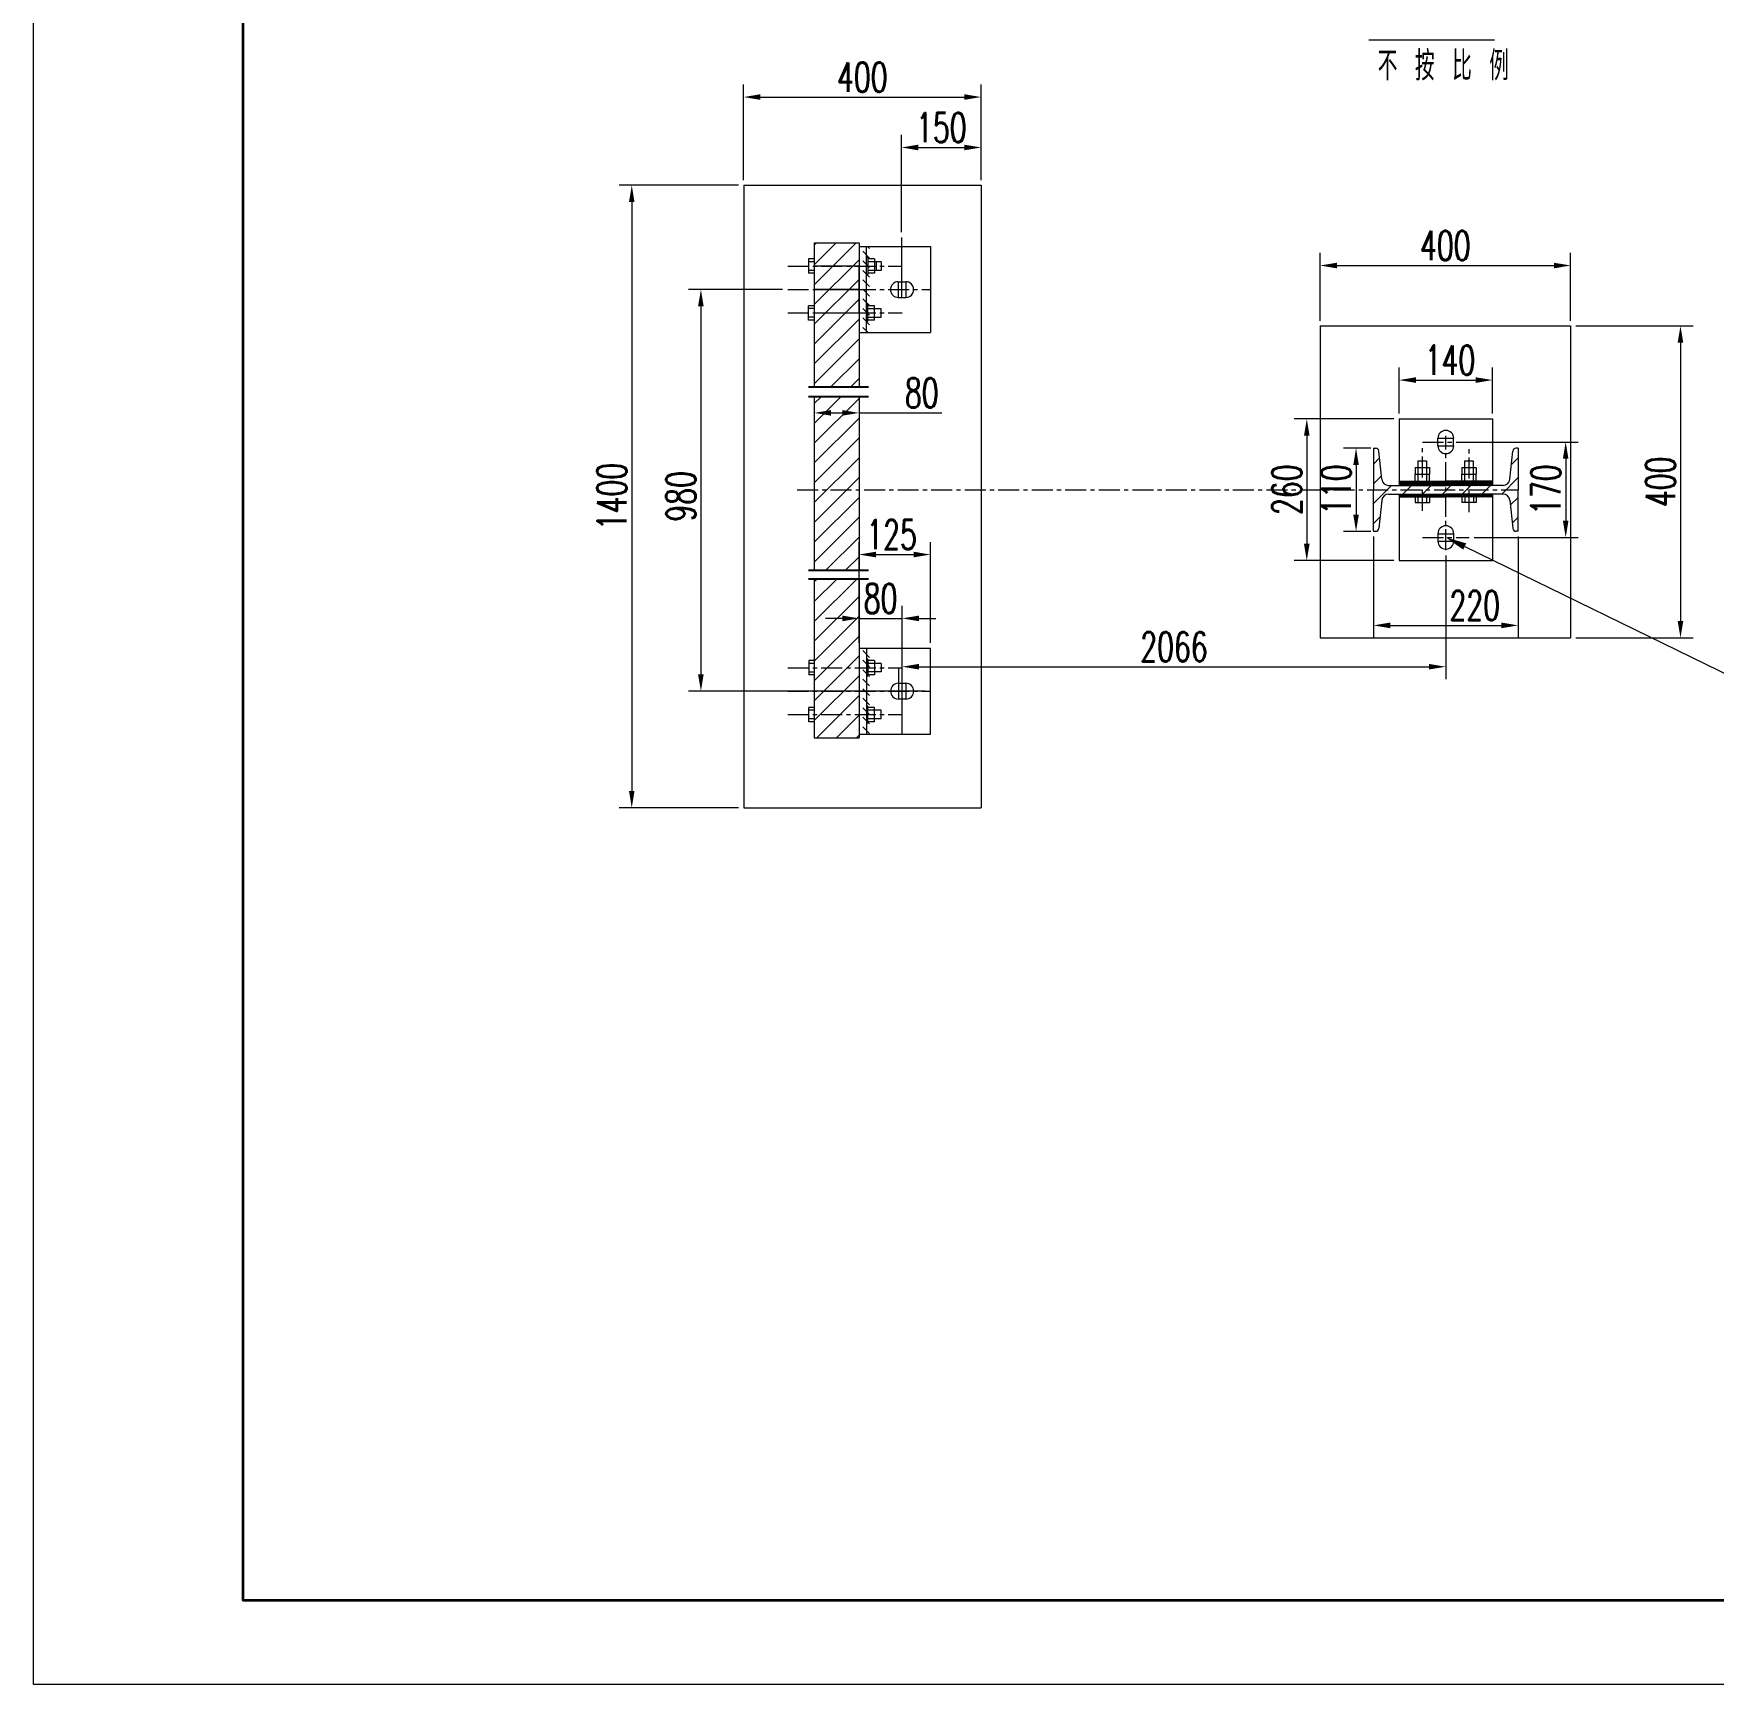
# Model space of a CAD drawing. Header units: millimetres. Extents: x -394 to 6212, y -2458 to 809.
# Drawn here: x 3527.1 to 3727.5, y -2457.9 to -2261 of the extents above; entities that cross this region are included whole.
import ezdxf

# ---------------------------------------------------------------- set-up
doc = ezdxf.new("R2010")
doc.units = ezdxf.units.MM
doc.header["$PDSIZE"] = -5
doc.linetypes.add('CENTERX2', pattern=[4, 2.5, -0.5, 0.5, -0.5])
doc.linetypes.add('DIVIDE', pattern=[31.75, 12.7, -6.35, 0, -6.35, 0, -6.35])
doc.layers.get('0').update_dxf_attribs({"lineweight": 18})
doc.layers.get('DEFPOINTS').update_dxf_attribs({"lineweight": 18})
for name, color, linetype, lineweight, true_color in [('1', 1, 'Continuous', 18, 0xff0000), ('2', 2, 'Continuous', 18, 0xffff00), ('3', 3, 'CENTERX2', 18, 0x00ff00)]:
    doc.layers.add(name, color=color, linetype=linetype, lineweight=lineweight, true_color=true_color)
doc.layers.add('6', color=8, linetype='Continuous')
doc.layers.add('中心线', color=2, linetype='Continuous', lineweight=25)
doc.layers.add('粗实线层', color=7, linetype='Continuous', lineweight=35)
doc.styles.add('HZ', font='txt.shx', dxfattribs={"width": 0.67, "bigfont": 'hztxt.shx'})
doc.styles.get("Standard").update_dxf_attribs({"font": 'txt.shx', "bigfont": 'gbcbig.shx'})
doc.dimstyles.new('ISO-25', dxfattribs={"dimtxt": 2.5, "dimasz": 2.5, "dimexe": 1.25, "dimexo": 0.625, "dimtad": 1, "dimtxsty": 'Standard', "dimcen": 2.5, "dimdle": 5, "dimadec": 0, "dimazin": 0, "dimtfac": 1, "dimtmove": 0, "dimatfit": 3, "dimfxl": 1, "dimlwd": -1, "dimlwe": -1, "dimarcsym": 0})
doc.dimstyles.new('STANDARD$0', dxfattribs={"dimtxt": 3.5, "dimasz": 2.5, "dimexe": 1.25, "dimexo": 0.625, "dimtad": 1, "dimdec": 4, "dimdsep": 46, "dimtxsty": 'HZ', "dimcen": 2.5, "dimdle": 5, "dimadec": 0, "dimazin": 0, "dimtfac": 1, "dimtmove": 0, "dimatfit": 3, "dimfxl": 1, "dimtolj": 1, "dimlwd": -1, "dimlwe": -1, "dimarcsym": 0})

# ---------------------------------------------------------------- blocks, each defined once
blk = doc.blocks.new('*D212')
at = {"layer": '2', "color": 0}
for p, q in [((3680.62, -2295.22), (3680.62, -2287.14)), ((3710.51, -2295.22), (3710.51, -2287.14)), ((3682.62, -2288.64), (3708.51, -2288.64))]:
    blk.add_line(p, q, dxfattribs=at)
for points in [[(3682.62, -2288.31), (3682.62, -2288.98), (3680.62, -2288.64)], [(3708.51, -2288.31), (3708.51, -2288.98), (3710.51, -2288.64)]]:
    blk.add_solid(points, dxfattribs=at)
at = {"layer": 'DEFPOINTS', "color": 0}
for p in [(3710.51, -2288.64), (3680.62, -2295.84), (3710.51, -2295.84)]:
    blk.add_point(p, dxfattribs=at)
at = {"layer": '2', "color": 0, "insert": (3695.56, -2286.27), "char_height": 3.5, "attachment_point": 5, "style": 'HZ'}
blk.add_mtext('\\A1;400', dxfattribs=at)
blk = doc.blocks.new('*D211')
at = {"layer": '2', "color": 0}
for p, q in [((3620.27, -2305.22), (3620.27, -2307.47)), ((3622.27, -2306.22), (3623.62, -2306.22)), ((3625.62, -2305.53), (3625.62, -2307.47)), ((3625.62, -2306.22), (3635.48, -2306.22))]:
    blk.add_line(p, q, dxfattribs=at)
for points in [[(3622.27, -2305.89), (3622.27, -2306.55), (3620.27, -2306.22)], [(3623.62, -2305.89), (3623.62, -2306.55), (3625.62, -2306.22)]]:
    blk.add_solid(points, dxfattribs=at)
at = {"layer": 'DEFPOINTS', "color": 0}
for p in [(3620.27, -2304.59), (3625.62, -2304.91), (3625.62, -2306.22)]:
    blk.add_point(p, dxfattribs=at)
at = {"layer": '2', "color": 2, "insert": (3633.1, -2303.84), "char_height": 3.5, "attachment_point": 5, "style": 'HZ'}
blk.add_mtext('80', dxfattribs=at)
blk = doc.blocks.new('*D210')
at = {"layer": '2', "color": 0}
for p, q in [((3711.13, -2295.84), (3725.11, -2295.84)), ((3723.61, -2297.84), (3723.61, -2331.05)), ((3711.13, -2333.05), (3725.11, -2333.05))]:
    blk.add_line(p, q, dxfattribs=at)
for points in [[(3723.28, -2297.84), (3723.95, -2297.84), (3723.61, -2295.84)], [(3723.28, -2331.05), (3723.95, -2331.05), (3723.61, -2333.05)]]:
    blk.add_solid(points, dxfattribs=at)
at = {"layer": 'DEFPOINTS', "color": 0}
for p in [(3710.51, -2295.84), (3710.51, -2333.05), (3723.61, -2333.05)]:
    blk.add_point(p, dxfattribs=at)
at = {"layer": '2', "color": 0, "insert": (3721.24, -2314.45), "char_height": 3.5, "attachment_point": 5, "rotation": 90, "style": 'HZ'}
blk.add_mtext('\\A1;400', dxfattribs=at)
blk = doc.blocks.new('*D209')
at = {"layer": '2', "color": 0}
for p, q in [((3611.85, -2278.45), (3611.85, -2267.05)), ((3613.85, -2268.55), (3638.17, -2268.55)), ((3640.17, -2278.45), (3640.17, -2267.05))]:
    blk.add_line(p, q, dxfattribs=at)
for points in [[(3613.85, -2268.21), (3613.85, -2268.88), (3611.85, -2268.55)], [(3638.17, -2268.21), (3638.17, -2268.88), (3640.17, -2268.55)]]:
    blk.add_solid(points, dxfattribs=at)
at = {"layer": 'DEFPOINTS', "color": 0}
for p in [(3640.17, -2268.55), (3611.85, -2279.07), (3640.17, -2279.07)]:
    blk.add_point(p, dxfattribs=at)
at = {"layer": '2', "color": 0, "insert": (3626.01, -2266.17), "char_height": 3.5, "attachment_point": 5, "style": 'HZ'}
blk.add_mtext('\\A1;400', dxfattribs=at)
blk = doc.blocks.new('*D208')
at = {"layer": '2', "color": 0}
for p, q in [((3630.68, -2284.66), (3630.68, -2273.06)), ((3632.68, -2274.56), (3638.17, -2274.56)), ((3640.17, -2278.45), (3640.17, -2273.06))]:
    blk.add_line(p, q, dxfattribs=at)
for points in [[(3632.68, -2274.23), (3632.68, -2274.9), (3630.68, -2274.56)], [(3638.17, -2274.23), (3638.17, -2274.9), (3640.17, -2274.56)]]:
    blk.add_solid(points, dxfattribs=at)
at = {"layer": 'DEFPOINTS', "color": 0}
for p in [(3640.17, -2274.56), (3640.17, -2279.07), (3630.68, -2285.29)]:
    blk.add_point(p, dxfattribs=at)
at = {"layer": '2', "color": 0, "insert": (3635.43, -2272.19), "char_height": 3.5, "attachment_point": 5, "style": 'HZ'}
blk.add_mtext('\\A1;150', dxfattribs=at)
blk = doc.blocks.new('*D207')
at = {"layer": '2', "color": 0}
for p, q in [((3611.23, -2279.07), (3597, -2279.07)), ((3598.5, -2281.07), (3598.5, -2351.32)), ((3611.23, -2353.32), (3597, -2353.32))]:
    blk.add_line(p, q, dxfattribs=at)
for points in [[(3598.17, -2281.07), (3598.83, -2281.07), (3598.5, -2279.07)], [(3598.17, -2351.32), (3598.83, -2351.32), (3598.5, -2353.32)]]:
    blk.add_solid(points, dxfattribs=at)
at = {"layer": 'DEFPOINTS', "color": 0}
for p in [(3611.85, -2279.07), (3598.5, -2353.32), (3611.85, -2353.32)]:
    blk.add_point(p, dxfattribs=at)
at = {"layer": '2', "color": 0, "insert": (3596.13, -2316.2), "char_height": 3.5, "attachment_point": 5, "rotation": 90, "style": 'HZ'}
blk.add_mtext('\\A1;1400', dxfattribs=at)
blk = doc.blocks.new('*D206')
at = {"layer": '2', "color": 0}
for p, q in [((3625.62, -2333.59), (3625.62, -2321.62)), ((3634.13, -2333.65), (3634.13, -2321.62)), ((3627.62, -2323.12), (3632.13, -2323.12))]:
    blk.add_line(p, q, dxfattribs=at)
for points in [[(3627.62, -2322.78), (3627.62, -2323.45), (3625.62, -2323.12)], [(3632.13, -2322.78), (3632.13, -2323.45), (3634.13, -2323.12)]]:
    blk.add_solid(points, dxfattribs=at)
at = {"layer": 'DEFPOINTS', "color": 0}
for p in [(3634.13, -2323.12), (3625.62, -2334.22), (3634.13, -2334.28)]:
    blk.add_point(p, dxfattribs=at)
at = {"layer": '2', "color": 0, "insert": (3629.5, -2320.74), "char_height": 3.5, "attachment_point": 5, "style": 'HZ'}
blk.add_mtext('\\A1;125', dxfattribs=at)
blk = doc.blocks.new('*D205')
at = {"layer": '2', "color": 0}
for p, q in [((3625.62, -2333.65), (3625.62, -2329.23)), ((3630.76, -2336), (3630.76, -2329.23)), ((3623.62, -2330.73), (3621.62, -2330.73)), ((3625.62, -2330.73), (3630.76, -2330.73)), ((3632.76, -2330.73), (3634.76, -2330.73))]:
    blk.add_line(p, q, dxfattribs=at)
for points in [[(3623.62, -2330.4), (3623.62, -2331.07), (3625.62, -2330.73)], [(3632.76, -2330.4), (3632.76, -2331.07), (3630.76, -2330.73)]]:
    blk.add_solid(points, dxfattribs=at)
at = {"layer": 'DEFPOINTS', "color": 0}
for p in [(3630.76, -2330.73), (3625.62, -2334.28), (3630.76, -2336.63)]:
    blk.add_point(p, dxfattribs=at)
at = {"layer": '2', "color": 0, "insert": (3628.19, -2328.36), "char_height": 3.5, "attachment_point": 5, "style": 'HZ'}
blk.add_mtext('\\A1;80', dxfattribs=at)
blk = doc.blocks.new('*D204')
at = {"layer": '2', "color": 0}
for p, q in [((3690.05, -2306.31), (3690.05, -2300.81)), ((3692.05, -2302.31), (3699.19, -2302.31)), ((3701.19, -2306.31), (3701.19, -2300.81))]:
    blk.add_line(p, q, dxfattribs=at)
for points in [[(3692.05, -2301.97), (3692.05, -2302.64), (3690.05, -2302.31)], [(3699.19, -2301.97), (3699.19, -2302.64), (3701.19, -2302.31)]]:
    blk.add_solid(points, dxfattribs=at)
at = {"layer": 'DEFPOINTS', "color": 0}
for p in [(3701.19, -2302.31), (3690.05, -2306.93), (3701.19, -2306.93)]:
    blk.add_point(p, dxfattribs=at)
at = {"layer": '2', "color": 0, "insert": (3696.11, -2299.93), "char_height": 3.5, "attachment_point": 5, "style": 'HZ'}
blk.add_mtext('\\A1;140', dxfattribs=at)
blk = doc.blocks.new('*D203')
at = {"layer": '2', "color": 0}
for p, q in [((3686.98, -2320.97), (3686.98, -2333.07)), ((3704.26, -2320.97), (3704.26, -2333.07)), ((3688.98, -2331.57), (3702.26, -2331.57))]:
    blk.add_line(p, q, dxfattribs=at)
for points in [[(3688.98, -2331.23), (3688.98, -2331.9), (3686.98, -2331.57)], [(3702.26, -2331.23), (3702.26, -2331.9), (3704.26, -2331.57)]]:
    blk.add_solid(points, dxfattribs=at)
at = {"layer": 'DEFPOINTS', "color": 0}
for p in [(3686.98, -2320.35), (3704.26, -2320.35), (3704.26, -2331.57)]:
    blk.add_point(p, dxfattribs=at)
at = {"layer": '2', "color": 0, "insert": (3699.07, -2329.19), "char_height": 3.5, "attachment_point": 5, "style": 'HZ'}
blk.add_mtext('\\A1;220', dxfattribs=at)
blk = doc.blocks.new('*D202')
at = {"layer": '2', "color": 0}
for p, q in [((3686.66, -2310.42), (3683.41, -2310.42)), ((3684.91, -2312.42), (3684.91, -2318.35)), ((3686.66, -2320.35), (3683.41, -2320.35))]:
    blk.add_line(p, q, dxfattribs=at)
for points in [[(3684.58, -2312.42), (3685.24, -2312.42), (3684.91, -2310.42)], [(3684.58, -2318.35), (3685.24, -2318.35), (3684.91, -2320.35)]]:
    blk.add_solid(points, dxfattribs=at)
at = {"layer": 'DEFPOINTS', "color": 0}
for p in [(3687.28, -2310.42), (3684.91, -2320.35), (3687.28, -2320.35)]:
    blk.add_point(p, dxfattribs=at)
at = {"layer": '2', "color": 0, "insert": (3682.54, -2315.38), "char_height": 3.5, "attachment_point": 5, "rotation": 90, "style": 'HZ'}
blk.add_mtext('\\A1;110', dxfattribs=at)
blk = doc.blocks.new('*D201')
at = {"layer": '2', "color": 0}
for p, q in [((3616.48, -2291.51), (3605.25, -2291.51)), ((3606.75, -2293.51), (3606.75, -2337.41)), ((3633.5, -2339.41), (3605.25, -2339.41))]:
    blk.add_line(p, q, dxfattribs=at)
for points in [[(3606.41, -2293.51), (3607.08, -2293.51), (3606.75, -2291.51)], [(3606.41, -2337.41), (3607.08, -2337.41), (3606.75, -2339.41)]]:
    blk.add_solid(points, dxfattribs=at)
at = {"layer": 'DEFPOINTS', "color": 0}
for p in [(3617.11, -2291.51), (3606.75, -2339.41), (3634.13, -2339.41)]:
    blk.add_point(p, dxfattribs=at)
at = {"layer": '2', "color": 0, "insert": (3604.37, -2316.18), "char_height": 3.5, "attachment_point": 5, "rotation": 90, "style": 'HZ'}
blk.add_mtext('\\A1;980', dxfattribs=at)
blk = doc.blocks.new('*X153')
at = {"color": 0}
for p, q in [((1405.11, 1142.6), (1403.21, 1144.5)), ((1405.11, 1145.25), (1404.52, 1145.84)), ((1404.72, 1140.34), (1403.21, 1141.84)), ((1405.11, 1137.3), (1403.21, 1139.19)), ((1405.11, 1139.95), (1404.72, 1140.34)), ((1405.11, 1134.65), (1403.21, 1136.54)), ((1403.27, 1133.84), (1403.21, 1133.89)), ((1405.11, 1129.34), (1403.21, 1131.24)), ((1405.11, 1132), (1403.27, 1133.84)), ((1404.46, 1127.34), (1403.21, 1128.59)), ((1405.11, 1124.04), (1403.21, 1125.93)), ((1405.11, 1126.69), (1404.46, 1127.34)), ((1404.66, 1121.84), (1403.21, 1123.28)), ((1405.11, 1031.23), (1403.21, 1033.13)), ((1405.11, 1028.58), (1403.21, 1030.48)), ((1405.11, 1025.93), (1403.21, 1027.82)), ((1405.11, 1023.28), (1403.21, 1025.17)), ((1403.9, 1021.84), (1403.21, 1022.52)), ((1405.11, 1020.63), (1403.9, 1021.84)), ((1405.11, 1017.98), (1403.21, 1019.87)), ((1405.09, 1015.34), (1403.21, 1017.22)), ((1405.11, 1012.67), (1403.21, 1014.57)), ((1405.11, 1015.32), (1405.09, 1015.34)), ((1405.11, 1010.02), (1403.21, 1011.91))]:
    blk.add_line(p, q, dxfattribs=at)

msp = doc.modelspace()

# ---------------------------------------------------------------- hatches: boundary and pattern name
at = {"layer": '2'}
h = msp.add_hatch(dxfattribs=at)
h.set_pattern_fill('ANSI31', color=256, scale=13.365, style=0)
h.set_pattern_definition([(45, (3415.4752, -3591.9846), (-1.1813103, 1.1813103), [])])
h.paths.add_polyline_path([(3625.61728, -2285.94743), (3620.27288, -2285.94743), (3620.27288, -2288.72735), (3625.61728, -2288.72735)])
h.paths.add_polyline_path([(3625.61728, -2288.72735), (3620.27288, -2288.72735), (3620.27288, -2291.50727), (3625.61728, -2291.50727)])
h.paths.add_polyline_path([(3625.61728, -2291.50727), (3620.27288, -2291.50727), (3620.27288, -2294.28719), (3625.61728, -2294.28719)])
h.paths.add_polyline_path([(3625.61728, -2294.28719), (3620.27288, -2294.28719), (3620.27288, -2303.12379), (3625.61728, -2303.12379)])
h.paths.add_polyline_path([(3625.61728, -2304.2522), (3620.27288, -2304.2522), (3620.27288, -2314.24844), (3620.27288, -2315.38463), (3625.61728, -2315.38463)])
h.paths.add_polyline_path([(3625.61728, -2315.38463), (3620.27288, -2315.38463), (3620.27288, -2316.20678), (3620.27288, -2324.99699), (3625.61728, -2324.99699)])
h.paths.add_polyline_path([(3625.61728, -2325.99468), (3620.27288, -2325.99468), (3620.27288, -2336.62751), (3625.61728, -2336.62751)])
h.paths.add_polyline_path([(3625.61728, -2336.62751), (3620.27288, -2336.62751), (3620.27288, -2339.40743), (3625.61728, -2339.40743)])
h.paths.add_polyline_path([(3625.61728, -2339.40743), (3620.27288, -2339.40743), (3620.27288, -2342.18735), (3625.61728, -2342.18735)])
h.paths.add_polyline_path([(3625.61728, -2342.18735), (3620.27288, -2342.18735), (3620.27288, -2344.96727), (3625.61728, -2344.96727)])
h = msp.add_hatch(dxfattribs=at)
h.set_pattern_fill('ANSI31', color=256, scale=13.365, style=0)
h.set_pattern_definition([(45, (3416.148, -3591.9846), (-1.1813103, 1.1813103), [])])
h.paths.add_polyline_path([(3687.63327, -2310.78737, 0.383864035), (3687.2292, -2310.42355), (3686.97566, -2310.42355), (3686.97566, -2315.38463), (3692.83271, -2315.38463), (3692.83271, -2314.87142), (3691.95555, -2314.87142), (3688.79418, -2314.87142, -0.383864035), (3687.98604, -2314.14376)])
h.paths.add_polyline_path([(3688.79418, -2315.89785), (3692.83271, -2315.89785), (3692.83271, -2315.38463), (3686.97566, -2315.38463), (3686.97566, -2320.34572), (3687.2292, -2320.34572, 0.383864035), (3687.63327, -2319.98189), (3687.98604, -2316.6255, -0.383864035)])
h.paths.add_polyline_path([(3695.61836, -2314.87142), (3695.61263, -2314.87142), (3692.83271, -2314.87142), (3692.83271, -2315.38463), (3695.61836, -2315.38463)])
h.paths.add_polyline_path([(3695.61836, -2315.38463), (3692.83271, -2315.38463), (3692.83271, -2315.89785), (3695.61836, -2315.89785)])
h.paths.add_polyline_path([(3698.39255, -2315.38463), (3695.61836, -2315.38463), (3695.61836, -2315.89785), (3698.39255, -2315.89785)])
h.paths.add_polyline_path([(3698.39255, -2314.87142), (3697.51539, -2314.87142), (3695.61836, -2314.87142), (3695.61836, -2315.38463), (3698.39255, -2315.38463)])
h.paths.add_polyline_path([(3704.26106, -2310.42355), (3704.00753, -2310.42355, 0.383864035), (3703.60346, -2310.78737), (3703.25068, -2314.14376, -0.383864035), (3702.44254, -2314.87142), (3698.39255, -2314.87142), (3698.39255, -2315.38463), (3704.26106, -2315.38463)])
h.paths.add_polyline_path([(3704.26106, -2315.38463), (3698.39255, -2315.38463), (3698.39255, -2315.89785), (3702.44254, -2315.89785, -0.383864035), (3703.25068, -2316.6255), (3703.60346, -2319.98189, 0.383864035), (3704.00753, -2320.34572), (3704.26106, -2320.34572)])
at = {"layer": '中心线'}
h = msp.add_hatch(dxfattribs=at)
h.set_pattern_fill('ANSI31', color=256, scale=0.891, style=0)
h.set_pattern_definition([(45, (6955.06741, -520.99893), (-0.0787540178, 0.0787540178), [])])
h.paths.add_polyline_path([(3692.83271, -2314.3582), (3690.04961, -2314.3582), (3690.04961, -2314.87142), (3692.83271, -2314.87142)])
h.paths.add_polyline_path([(3695.61836, -2314.3582), (3695.59083, -2314.3582), (3692.83271, -2314.3582), (3692.83271, -2314.87142), (3695.61836, -2314.87142)])
h.paths.add_polyline_path([(3692.83271, -2315.89785), (3690.04961, -2315.89785), (3690.04961, -2316.24326), (3692.83271, -2316.24326)])
h.paths.add_polyline_path([(3695.61836, -2315.89785), (3692.83271, -2315.89785), (3692.83271, -2316.24326), (3695.61836, -2316.24326)])
h = msp.add_hatch(dxfattribs=at)
h.set_pattern_fill('ANSI31', color=256, scale=0.891, style=0)
h.set_pattern_definition([(45, (6960.63616, -520.99893), (-0.0787540178, 0.0787540178), [])])
h.paths.add_polyline_path([(3698.40146, -2314.3582), (3695.61836, -2314.3582), (3695.61836, -2314.87142), (3698.40146, -2314.87142)])
h.paths.add_polyline_path([(3701.18711, -2314.3582), (3701.15958, -2314.3582), (3698.40146, -2314.3582), (3698.40146, -2314.87142), (3701.18711, -2314.87142)])
h.paths.add_polyline_path([(3698.40146, -2315.89785), (3695.61836, -2315.89785), (3695.61836, -2316.24326), (3698.40146, -2316.24326)])
h.paths.add_polyline_path([(3701.18711, -2315.89785), (3698.40146, -2315.89785), (3698.40146, -2316.24326), (3701.18711, -2316.24326)])

# ---------------------------------------------------------------- linework, layer by layer
at = {"layer": '1'}
for p, q in [((3611.85251, -2279.07007), (3640.17379, -2279.07007)), ((3611.85251, -2279.07007), (3611.85251, -2353.3206)), ((3640.17379, -2279.07007), (3640.17379, -2353.3206)), ((3620.27288, -2285.94743), (3620.27288, -2303.12379)), ((3620.27288, -2285.94743), (3625.61728, -2285.94743)), ((3625.61728, -2285.94743), (3625.61728, -2303.12379)), ((3625.61728, -2286.38366), (3634.12978, -2286.38366)), ((3626.48633, -2296.63943), (3626.48633, -2286.37511)), ((3634.12978, -2286.37511), (3634.12978, -2296.63943)), ((3626.64778, -2287.67912), (3626.64778, -2289.73198)), ((3627.66795, -2288.19234), (3627.66795, -2289.21877)), ((3628.27297, -2288.19234), (3628.27297, -2289.21877)), ((3630.29874, -2290.57211), (3631.18974, -2290.57211)), ((3630.31651, -2292.44243), (3631.20751, -2292.44243)), ((3626.64778, -2295.33542), (3626.64778, -2293.28256)), ((3628.27297, -2294.8222), (3628.27297, -2293.79577)), ((3680.61561, -2295.84219), (3710.50533, -2295.84219)), ((3680.61561, -2295.84219), (3680.61561, -2333.05051)), ((3710.50533, -2295.84219), (3710.50533, -2333.05051)), ((3625.61728, -2296.63943), (3634.12978, -2296.63943)), ((3620.27288, -2304.2522), (3620.27288, -2314.24844)), ((3625.61728, -2304.2522), (3625.61728, -2315.38463)), ((3690.04961, -2306.93159), (3690.04961, -2314.87142)), ((3690.04961, -2306.93159), (3701.18711, -2306.93159)), ((3701.18711, -2306.93159), (3701.18711, -2314.87142)), ((3686.97566, -2310.42355), (3686.97566, -2315.38463)), ((3686.97566, -2310.42355), (3687.2292, -2310.42355)), ((3694.67747, -2310.13985), (3694.67747, -2309.24885)), ((3696.54778, -2310.13985), (3696.54778, -2309.24885)), ((3704.26106, -2310.42355), (3704.00753, -2310.42355)), ((3704.26106, -2310.42355), (3704.26106, -2315.38463)), ((3687.98604, -2314.14376), (3687.63327, -2310.78737)), ((3692.29769, -2311.92043), (3693.32412, -2311.92043)), ((3697.85753, -2311.92043), (3698.88396, -2311.92043)), ((3703.25068, -2314.14376), (3703.60346, -2310.78737)), ((3620.27288, -2314.24844), (3620.27288, -2316.20678)), ((3690.04961, -2314.3582), (3695.59083, -2314.3582)), ((3691.95555, -2313.54561), (3693.66627, -2313.54561)), ((3701.18711, -2314.3582), (3695.59083, -2314.3582)), ((3697.51539, -2313.54561), (3699.22611, -2313.54561)), ((3620.27288, -2316.03044), (3620.27288, -2324.99699)), ((3625.61728, -2315.38463), (3625.61728, -2324.99699)), ((3686.97566, -2320.34572), (3686.97566, -2315.38463)), ((3687.98604, -2316.6255), (3687.63327, -2319.98189)), ((3688.79418, -2314.87142), (3695.61263, -2314.87142)), ((3688.79418, -2315.89785), (3695.61263, -2315.89785)), ((3690.04961, -2315.89785), (3690.04961, -2323.83768)), ((3690.04961, -2316.24326), (3695.61263, -2316.24326)), ((3702.44254, -2314.87142), (3695.61263, -2314.87142)), ((3702.44254, -2315.89785), (3695.61263, -2315.89785)), ((3701.18711, -2316.24326), (3695.61263, -2316.24326)), ((3701.18711, -2315.89785), (3701.18711, -2323.83768)), ((3703.25068, -2316.6255), (3703.60346, -2319.98189)), ((3704.26106, -2320.34572), (3704.26106, -2315.38463)), ((3686.97566, -2320.34572), (3687.2292, -2320.34572)), ((3694.67747, -2320.62942), (3694.67747, -2321.52042)), ((3696.54778, -2320.62942), (3696.54778, -2321.52042)), ((3704.26106, -2320.34572), (3704.00753, -2320.34572)), ((3690.04961, -2323.83768), (3701.18711, -2323.83768)), ((3620.27288, -2325.99468), (3620.27288, -2344.96727)), ((3625.61728, -2325.99468), (3625.61728, -2344.96727)), ((3625.61728, -2334.27527), (3634.12978, -2334.27527)), ((3626.48633, -2334.27527), (3626.48633, -2344.53959)), ((3634.12978, -2344.53959), (3634.12978, -2334.27527)), ((3680.61561, -2333.05051), (3710.50533, -2333.05051)), ((3626.64778, -2335.57928), (3626.64778, -2337.63214)), ((3628.27297, -2336.0925), (3628.27297, -2337.11893)), ((3630.31651, -2338.47227), (3631.20751, -2338.47227)), ((3630.31651, -2340.34259), (3631.20751, -2340.34259)), ((3626.64778, -2343.23558), (3626.64778, -2341.18272)), ((3628.27297, -2342.72236), (3628.27297, -2341.69593)), ((3625.61728, -2344.53959), (3634.12978, -2344.53959)), ((3620.27288, -2344.96727), (3625.61728, -2344.96727)), ((3611.85251, -2353.3206), (3640.17379, -2353.3206))]:
    msp.add_line(p, q, dxfattribs=at)
at = {"layer": '1', "color": 1}
for p, q in [((3619.58447, -2287.85758), (3619.58447, -2289.5683)), ((3626.64778, -2287.67912), (3626.47671, -2287.67912)), ((3627.46038, -2287.85019), (3627.46038, -2289.56091)), ((3626.64778, -2289.73198), (3626.47671, -2289.73198)), ((3619.58447, -2295.15696), (3619.58447, -2293.44624)), ((3626.64778, -2293.28256), (3626.47671, -2293.28256)), ((3627.46038, -2295.16435), (3627.46038, -2293.45363)), ((3626.64778, -2295.33542), (3626.47671, -2295.33542)), ((3691.95555, -2312.73302), (3693.66627, -2312.73302)), ((3691.95555, -2314.3582), (3693.66627, -2314.3582)), ((3697.51539, -2312.73302), (3699.22611, -2312.73302)), ((3697.51539, -2314.3582), (3699.22611, -2314.3582)), ((3691.94958, -2316.91035), (3693.6603, -2316.91035)), ((3699.24895, -2316.91035), (3697.53823, -2316.91035)), ((3619.64392, -2335.75774), (3619.64392, -2337.46846)), ((3626.64778, -2335.57928), (3626.47671, -2335.57928)), ((3627.46038, -2335.75035), (3627.46038, -2337.46107)), ((3626.64778, -2337.63214), (3626.47671, -2337.63214)), ((3619.64392, -2343.05712), (3619.64392, -2341.3464)), ((3626.64778, -2341.18272), (3626.47671, -2341.18272)), ((3627.46038, -2343.06451), (3627.46038, -2341.35379)), ((3626.64778, -2343.23558), (3626.47671, -2343.23558))]:
    msp.add_line(p, q, dxfattribs=at)
at = {"layer": '1'}
for centre, radius, start, end in [((3630.29874, -2291.51301), 0.9409, 90, 270), ((3631.18974, -2291.51301), 0.9409, 270, 90), ((3695.61836, -2309.24885), 0.9409, 0, 180), ((3687.2292, -2310.82984), 0.4063, 6, 90), ((3695.61836, -2310.13985), 0.9409, 180, 0), ((3704.00753, -2310.82984), 0.4063, 90, 174), ((3688.79418, -2314.05883), 0.81259, 186, 270), ((3702.44254, -2314.05883), 0.81259, 270, 354), ((3688.79418, -2316.71044), 0.81259, 90, 174), ((3702.44254, -2316.71044), 0.81259, 6, 90), ((3687.2292, -2319.93943), 0.4063, 270, 354), ((3695.61836, -2320.62942), 0.9409, 0, 180), ((3704.00753, -2319.93943), 0.4063, 186, 270), ((3695.61836, -2321.52042), 0.9409, 180, 0), ((3630.31651, -2339.41317), 0.9409, 90, 270), ((3631.20751, -2339.41317), 0.9409, 270, 90)]:
    msp.add_arc(centre, radius, start, end, dxfattribs=at)
at = {"layer": '2'}
for p, q in [((3686.44412, -2261.73308), (3701.44029, -2261.73308)), ((3630.67689, -2285.28551), (3630.67689, -2292.44243)), ((3689.42461, -2306.93159), (3677.53131, -2306.93159)), ((3679.03131, -2308.93159), (3679.03131, -2321.83768)), ((3697.17278, -2309.69435), (3711.41979, -2309.69435)), ((3709.91979, -2311.69435), (3709.91979, -2319.07492)), ((3697.87252, -2322.15601), (3729.97383, -2337.81347)), ((3699.01755, -2321.07492), (3711.41979, -2321.07492)), ((3689.42461, -2323.83768), (3677.53131, -2323.83768)), ((3695.61836, -2323.22814), (3695.61836, -2337.99631)), ((3630.76201, -2343.91459), (3630.76201, -2334.99631)), ((3632.76201, -2336.49631), (3693.61836, -2336.49631))]:
    msp.add_line(p, q, dxfattribs=at)
at = {"layer": '2', "color": 1, "lineweight": 0}
for p, q in [((3620.27288, -2288.72735), (3620.27288, -2291.50727)), ((3625.61728, -2291.50727), (3625.61728, -2288.72735)), ((3620.27288, -2291.50727), (3620.27288, -2294.28719)), ((3625.61728, -2294.28719), (3625.61728, -2291.50727))]:
    msp.add_line(p, q, dxfattribs=at)
at = {"layer": '2', "color": 3, "lineweight": 0}
for p, q in [((3625.61728, -2288.72735), (3620.27288, -2288.72735)), ((3625.61728, -2291.50727), (3620.27288, -2291.50727)), ((3620.27288, -2291.50727), (3625.61728, -2291.50727)), ((3620.27288, -2294.28719), (3625.61728, -2294.28719))]:
    msp.add_line(p, q, dxfattribs=at)
at = {"layer": '2', "ltscale": 0.5}
msp.add_lwpolyline([(3527.13858, -2037.88314), (4121.13858, -2037.88314), (4121.13858, -2457.88314), (3527.13858, -2457.88314)], close=True, dxfattribs=at)
at = {"layer": '2'}
for points in [[(3678.69797, -2308.93159), (3679.36464, -2308.93159), (3679.03131, -2306.93159)], [(3709.58645, -2311.69435), (3710.25312, -2311.69435), (3709.91979, -2309.69435)], [(3709.58645, -2319.07492), (3710.25312, -2319.07492), (3709.91979, -2321.07492)], [(3678.69797, -2321.83768), (3679.36464, -2321.83768), (3679.03131, -2323.83768)], [(3698.05271, -2321.78031), (3697.69234, -2322.5317), (3695.61836, -2321.07492)], [(3632.76201, -2336.16297), (3632.76201, -2336.82964), (3630.76201, -2336.49631)], [(3693.61836, -2336.16297), (3693.61836, -2336.82964), (3695.61836, -2336.49631)]]:
    msp.add_solid(points, dxfattribs=at)
at = {"layer": '3', "color": 1}
for p, q in [((3620.22599, -2287.85758), (3619.58447, -2287.85758)), ((3620.22599, -2288.203), (3619.58628, -2288.203)), ((3627.46038, -2287.85019), (3626.64778, -2287.85019)), ((3628.27297, -2288.19234), (3626.64778, -2288.19234)), ((3620.22599, -2289.5683), (3619.58447, -2289.5683)), ((3620.22599, -2289.22943), (3619.58628, -2289.22943)), ((3628.27297, -2289.21877), (3626.64778, -2289.21877)), ((3627.46038, -2289.56091), (3626.64778, -2289.56091)), ((3620.22599, -2293.44624), (3619.58447, -2293.44624)), ((3620.22599, -2293.78511), (3619.58628, -2293.78511)), ((3627.46038, -2293.45363), (3626.64778, -2293.45363)), ((3628.27297, -2293.79577), (3626.64778, -2293.79577)), ((3620.22599, -2295.15696), (3619.58447, -2295.15696)), ((3620.22599, -2294.81154), (3619.58628, -2294.81154)), ((3628.27297, -2294.8222), (3626.64778, -2294.8222)), ((3627.46038, -2295.16435), (3626.64778, -2295.16435)), ((3692.29769, -2311.92043), (3692.29769, -2314.3582)), ((3693.32412, -2311.92043), (3693.32412, -2314.3582)), ((3697.85753, -2311.92043), (3697.85753, -2314.3582)), ((3698.88396, -2311.92043), (3698.88396, -2314.3582)), ((3691.95555, -2312.73302), (3691.95555, -2313.54561)), ((3691.95555, -2314.3582), (3691.95555, -2313.54561)), ((3693.66627, -2312.73302), (3693.66627, -2313.54561)), ((3693.66627, -2314.3582), (3693.66627, -2313.54561)), ((3697.51539, -2312.73302), (3697.51539, -2313.54561)), ((3697.51539, -2314.3582), (3697.51539, -2313.54561)), ((3699.22611, -2312.73302), (3699.22611, -2313.54561)), ((3699.22611, -2314.3582), (3699.22611, -2313.54561)), ((3691.94958, -2316.26883), (3691.94958, -2316.91035)), ((3692.29499, -2316.26883), (3692.29499, -2316.90853)), ((3693.32143, -2316.26883), (3693.32143, -2316.90853)), ((3693.6603, -2316.26883), (3693.6603, -2316.91035)), ((3697.53823, -2316.26883), (3697.53823, -2316.91035)), ((3697.87711, -2316.26883), (3697.87711, -2316.90853)), ((3698.90354, -2316.26883), (3698.90354, -2316.90853)), ((3699.24895, -2316.26883), (3699.24895, -2316.91035)), ((3620.28544, -2335.75774), (3619.64392, -2335.75774)), ((3620.28544, -2336.10316), (3619.64574, -2336.10316)), ((3627.46038, -2335.75035), (3626.64778, -2335.75035)), ((3628.27297, -2336.0925), (3626.64778, -2336.0925)), ((3620.28544, -2337.46846), (3619.64392, -2337.46846)), ((3620.28544, -2337.12959), (3619.64574, -2337.12959)), ((3628.27297, -2337.11893), (3626.64778, -2337.11893)), ((3627.46038, -2337.46107), (3626.64778, -2337.46107)), ((3620.28544, -2341.3464), (3619.64392, -2341.3464)), ((3620.28544, -2341.68527), (3619.64574, -2341.68527)), ((3620.28544, -2342.7117), (3619.64574, -2342.7117)), ((3627.46038, -2341.35379), (3626.64778, -2341.35379)), ((3628.27297, -2341.69593), (3626.64778, -2341.69593)), ((3628.27297, -2342.72236), (3626.64778, -2342.72236)), ((3620.28544, -2343.05712), (3619.64392, -2343.05712)), ((3627.46038, -2343.06451), (3626.64778, -2343.06451))]:
    msp.add_line(p, q, dxfattribs=at)
at = {"layer": '3'}
for p, q in [((3617.10534, -2288.72735), (3630.76201, -2288.72735)), ((3617.10534, -2288.72735), (3630.76201, -2288.72735)), ((3630.29874, -2290.57211), (3630.29874, -2292.4539)), ((3631.18974, -2290.57211), (3631.18974, -2292.4539)), ((3617.10534, -2291.50727), (3634.12978, -2291.50727)), ((3617.10534, -2294.28719), (3630.76201, -2294.28719)), ((3692.83271, -2317.91495), (3692.83271, -2310.29936)), ((3692.83844, -2309.69435), (3698.39828, -2309.69435)), ((3694.67747, -2309.24885), (3696.55926, -2309.24885)), ((3694.67747, -2310.13985), (3696.55926, -2310.13985)), ((3694.67747, -2310.13985), (3696.55926, -2310.13985)), ((3695.61836, -2322.60314), (3695.61836, -2308.94647)), ((3698.39255, -2318.05879), (3698.39255, -2310.29936)), ((3618.22606, -2315.38463), (3704.26106, -2315.38463)), ((3694.67747, -2320.62942), (3696.55926, -2320.62942)), ((3694.67747, -2320.62942), (3696.55926, -2320.62942)), ((3692.83844, -2321.07492), (3698.39828, -2321.07492)), ((3694.67747, -2321.52042), (3696.55926, -2321.52042)), ((3617.10534, -2336.62751), (3630.76201, -2336.62751)), ((3630.31651, -2336.63325), (3630.31651, -2340.35406)), ((3630.76201, -2344.53959), (3630.76201, -2336.62751)), ((3630.31651, -2338.47227), (3630.31651, -2340.35406)), ((3631.20751, -2338.47227), (3631.20751, -2340.35406)), ((3617.10534, -2339.40743), (3634.12978, -2339.40743)), ((3617.10534, -2342.18735), (3630.76201, -2342.18735)), ((3617.10534, -2342.18735), (3630.76201, -2342.18735))]:
    msp.add_line(p, q, dxfattribs=at)
at = {"layer": '6', "linetype": 'DIVIDE'}
for p, q in [((3619.58447, -2303.12379), (3626.7299, -2303.12379)), ((3619.58447, -2304.2522), (3626.7299, -2304.2522)), ((3619.58447, -2324.99699), (3626.7299, -2324.99699)), ((3619.58447, -2325.99468), (3626.7299, -2325.99468))]:
    msp.add_line(p, q, dxfattribs=at)
at = {"layer": '粗实线层'}
msp.add_lwpolyline([(4111.13858, -2447.88314), (3552.13858, -2447.88314), (3552.13858, -2047.88314), (4111.13858, -2047.88314)], close=True, dxfattribs=at)

# ---------------------------------------------------------------- block references
at = {"layer": '2', "xscale": 0.427679999999782, "yscale": 0.427679999999782, "zscale": 0.42768}
msp.add_blockref('*X153', (3025.94161, -2776.42659), dxfattribs=at)

# ---------------------------------------------------------------- texts
at = {"layer": '2', "style": 'HZ', "width": 0.67}
msp.add_text('不 按 比 例', height=3.5, dxfattribs=at).set_placement((3687.50324, -2266.56521))
at = {"layer": '2', "char_height": 3.5, "attachment_point": 5, "rotation": 90, "style": 'HZ'}
for s, insert in [('260', (3676.65631, -2315.38463)), ('170', (3707.54479, -2315.38463))]:
    msp.add_mtext(s, dxfattribs=dict(at, insert=insert))
at = {"layer": '2', "insert": (3663.19019, -2334.12131), "char_height": 3.5, "attachment_point": 5, "style": 'HZ'}
msp.add_mtext('2066', dxfattribs=at)

# ---------------------------------------------------------------- dimensions: what is measured, and where the dimension line sits
at = {"layer": '2'}
for base, p1, p2, text, override, picture, middle in [((3640.17379, -2268.54514), (3611.85251, -2279.07007), (3640.17379, -2279.07007), '400', {"dimscale": 1, "dimasz": 2, "dimexe": 1.5, "dimjust": 0, "dimdec": 2, "dimtofl": 1, "dimtmove": 0, "dimatfit": 0}, '*D209', (3626.01315, -2266.17014)), ((3640.17379, -2274.56249), (3630.67689, -2285.28551), (3640.17379, -2279.07007), '150', {"dimscale": 1, "dimasz": 2, "dimexe": 1.5, "dimjust": 0, "dimdec": 2, "dimtofl": 1, "dimtmove": 0, "dimatfit": 0}, '*D208', (3635.42534, -2272.18749)), ((3710.50533, -2288.64474), (3680.61561, -2295.84219), (3710.50533, -2295.84219), '400', {"dimasz": 2, "dimexe": 1.5, "dimdec": 2, "dimatfit": 0}, '*D212', (3695.56047, -2286.26974))]:
    dim = msp.add_linear_dim(base=base, p1=p1, p2=p2, text=text, dimstyle='STANDARD$0', override=override, dxfattribs=at)
    dim.commit()
    dim.dimension.update_dxf_attribs({"geometry": picture, "text_midpoint": middle})
for base, p1, p2, text, picture, middle in [((3598.50143, -2353.3206), (3611.85251, -2279.07007), (3611.85251, -2353.3206), '1400', '*D207', (3596.12643, -2316.19534)), ((3723.6117, -2333.05051), (3710.50533, -2295.84219), (3710.50533, -2333.05051), '400', '*D210', (3721.2367, -2314.44635))]:
    dim = msp.add_linear_dim(base=base, p1=p1, p2=p2, angle=90, text=text, dimstyle='STANDARD$0', override={"dimscale": 1, "dimasz": 2, "dimexe": 1.5, "dimjust": 0, "dimdec": 2, "dimtofl": 1, "dimtmove": 0, "dimatfit": 0}, dxfattribs=at)
    dim.commit()
    dim.dimension.update_dxf_attribs({"geometry": picture, "text_midpoint": middle})
for base, p1, p2, text, picture, middle in [((3606.74626, -2339.40743), (3617.10534, -2291.50727), (3634.12978, -2339.40743), '980', '*D201', (3606.74626, -2316.17718)), ((3684.91102, -2320.34572), (3687.28489, -2310.42355), (3687.28489, -2320.34572), '110', '*D202', (3684.91102, -2315.38463))]:
    dim = msp.add_linear_dim(base=base, p1=p1, p2=p2, angle=90, text=text, dimstyle='STANDARD$0', override={"dimscale": 1, "dimasz": 2, "dimexe": 1.5, "dimjust": 0, "dimdec": 2, "dimtofl": 1, "dimtmove": 0, "dimatfit": 0}, dxfattribs=at)
    dim.commit()
    dim.dimension.update_dxf_attribs({"geometry": picture, "text_midpoint": middle, "dimtype": 160})
for base, p1, p2, text, dimstyle, override, picture, middle in [((3701.18711, -2302.3071), (3690.04961, -2306.93159), (3701.18711, -2306.93159), '140', 'STANDARD$0', {"dimscale": 1, "dimasz": 2, "dimexe": 1.5, "dimjust": 0, "dimdec": 2, "dimtofl": 1, "dimtmove": 0, "dimatfit": 0}, '*D204', (3696.11181, -2302.3071)), ((3625.61728, -2306.21938), (3620.27288, -2304.59123), (3625.61728, -2304.90502), '80', 'ISO-25', {"dimtxt": 3.5, "dimasz": 2, "dimtxsty": 'HZ', "dimclrt": 2}, '*D211', (3633.10048, -2306.21938)), ((3634.12978, -2323.11733), (3625.61728, -2334.21958), (3634.12978, -2334.27527), '125', 'STANDARD$0', {"dimscale": 1, "dimasz": 2, "dimexe": 1.5, "dimjust": 0, "dimdec": 2, "dimtofl": 1, "dimtmove": 0, "dimatfit": 0}, '*D206', (3629.50272, -2323.11733)), ((3704.26106, -2331.56617), (3686.97566, -2320.34572), (3704.26106, -2320.34572), '220', 'STANDARD$0', {"dimscale": 1, "dimasz": 2, "dimexe": 1.5, "dimjust": 0, "dimdec": 2, "dimtofl": 1, "dimtmove": 0, "dimatfit": 0}, '*D203', (3699.07105, -2331.56617)), ((3630.76201, -2330.73216), (3625.61728, -2334.27527), (3630.76201, -2336.62751), '80', 'STANDARD$0', {"dimscale": 1, "dimasz": 2, "dimexe": 1.5, "dimjust": 0, "dimdec": 2, "dimtofl": 1, "dimtmove": 0, "dimatfit": 0}, '*D205', (3628.18965, -2330.73216))]:
    dim = msp.add_linear_dim(base=base, p1=p1, p2=p2, text=text, dimstyle=dimstyle, override=override, dxfattribs=at)
    dim.commit()
    dim.dimension.update_dxf_attribs({"geometry": picture, "text_midpoint": middle, "dimtype": 160})

doc.saveas('drawing.dxf')
